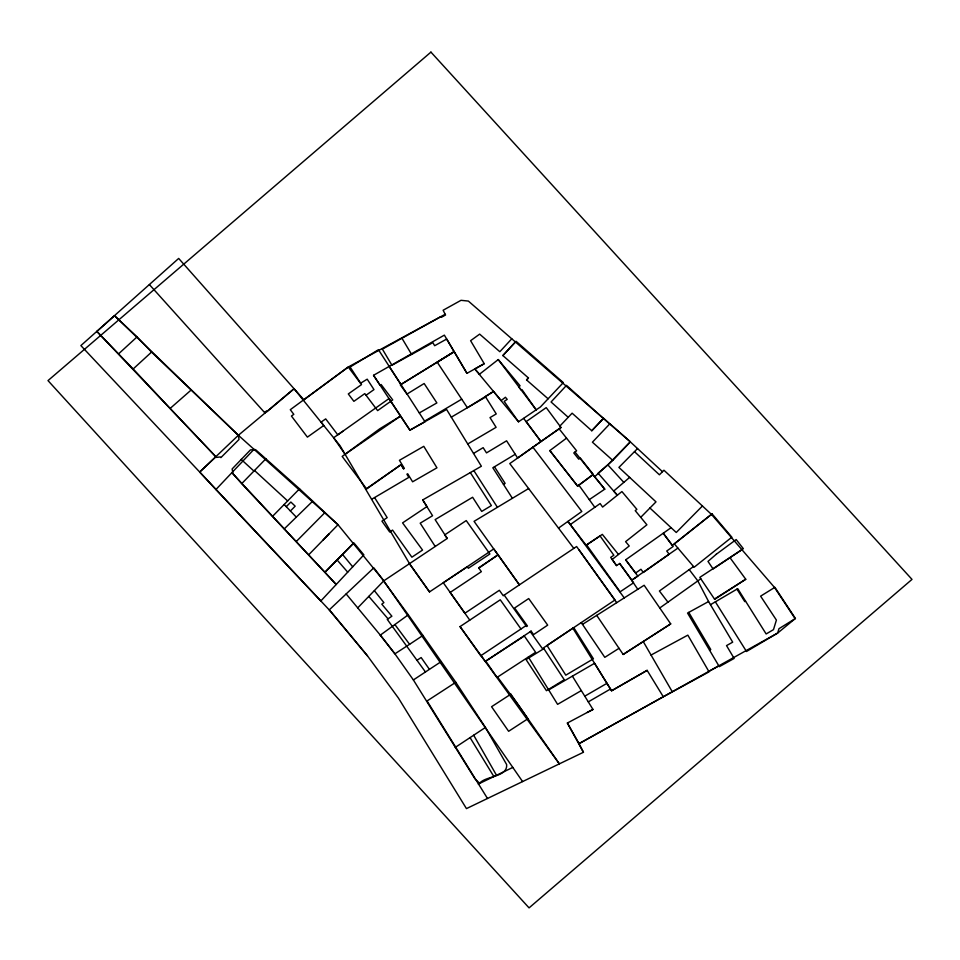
<?xml version="1.0" encoding="UTF-8"?>
<svg xmlns="http://www.w3.org/2000/svg" width="960" height="960" viewBox="0 0 960 960"><rect width="100%" height="100%" fill="white"/><g stroke="black" fill="none" stroke-linecap="round" stroke-linejoin="round"><path stroke-width="1.44" d="M511.776 338.796L499.836 351.72L479.652 334.128L470.604 340.692L484.236 363.708L466.956 373.32L446.688 339.048L434.664 345.72L432.828 342.636L411.636 354.456L401.964 338.268M548.112 398.796L526.572 379.956L528.432 377.94L502.872 355.548L515.412 341.952M502.872 355.548L516.108 341.316L563.316 382.608L540.432 406.956L518.508 421.8L493.536 391.476L467.388 407.724L437.22 362.196L454.14 351.648L444.36 335.136L373.548 375.3L380.064 385.296L381.132 384.54L392.724 399.924L377.628 410.616L364.8 393.612L353.88 401.34L348.3 393.948L361.512 384.6L348.252 367.02L303.864 399.792L178.68 258.432L80.88 345.588L331.056 611.844L367.488 655.872L398.4 698.004L466.452 808.608L583.44 752.268L579 743.676L777.648 633.072L795.144 618.684L774.576 587.52L711.456 514.38L663.936 470.22L659.412 474.804L634.476 451.656M470.34 472.584L491.388 505.584L481.716 511.416L472.62 497.268L435.12 519.612L447.24 538.464L383.772 580.836L357.72 607.884M559.92 426.036L572.112 413.184L591.78 430.752L603.564 418.2L609.744 423.924M526.572 379.956L528.456 377.952M231.876 472.692L336.192 584.508L324.924 572.268L353.856 542.88L363.864 554.844L320.832 600.972L215.904 489.552L254.004 449.316M522.588 781.572L383.772 580.836L338.016 524.724L299.544 488.808L255.528 449.628L250.464 449.88L232.116 468.96L233.1 473.82L241.692 483.66L324.924 572.268L353.292 543.456M591.78 430.752L603.444 418.452L566.496 385.38L551.064 401.988L568.212 417.3M589.284 499.62L604.752 489.168L594.66 476.724L612.756 460.368L630.324 441.876L662.472 471.696M241.932 483.408L265.908 458.76M308.676 554.82L338.016 524.724L238.368 435.276L151.56 352.08L133.152 368.976L96.888 331.44L114.516 315.708L137.064 336.9L151.56 352.08M323.088 540.048L329.016 533.976M272.544 516.336L299.544 488.808M617.328 495.24L598.08 473.184L607.812 464.844L630.348 441.828L609.876 423.78L592.416 442.188L612.756 460.368M286.272 506.7L290.856 502.032L295.176 506.16L290.412 510.996L296.316 517.128M637.56 448.536L618.912 467.412L655.992 501.876L640.74 517.332M702.432 505.992L676.26 532.488L649.932 508.02M296.376 541.416L324.696 512.82M284.316 528.828L312.612 501.252M215.904 489.552L199.692 472.044L238.368 435.276L294.072 388.74L339.972 445.62L409.452 563.556L429.504 591.9L467.292 566.808L468.336 568.284L489.876 553.98L466.236 520.584L444.696 534.888L447.24 538.464M199.692 472.044L215.892 456.768L96.888 331.44M118.668 353.772L137.064 336.9M133.152 368.976L170.124 408.444L190.824 390.3M629.64 477.384L613.692 491.064L617.424 495.156M294.072 388.74L267.012 411.648L266.424 411.024L264.588 412.536M711.456 514.38L672.252 545.388L663.24 533.244L673.188 546.444L666.732 551.016L669.144 554.196L643.344 572.46L640.932 569.268L635.628 573.024L625.668 559.824L671.088 527.688M479.304 374.376L498.24 359.568L520.068 385.8L518.652 386.916L521.304 390.096L521.988 389.64L536.328 410.064L498.24 359.568M604.764 489.18L592.92 474.672L577.62 486.108L549.84 450.588L566.532 438.144M346.152 593.94L380.316 635.136L408.3 614.796L383.58 581.04M693.54 566.532L659.412 591L667.908 602.124M659.76 607.98L700.8 578.796M558.516 528.12L581.82 511.476L532.932 447.228L509.784 463.584L573.816 548.388M366.024 395.232L373.98 389.592L367.2 379.176L360.636 383.196L350.088 367.02L378.444 349.704L425.004 421.776L409.92 430.152L388.992 398.592L333.624 437.76L345.072 454.284L400.548 416.076L379.668 428.844L342.168 456.42L366.624 488.94L401.04 464.652L403.584 468.804L404.364 468.36L399.432 460.308L423.78 446.328L436.944 467.82L412.608 481.8L407.676 473.76L406.908 474.192L408.84 477.36L371.604 499.32M532.932 447.228L561.012 427.5L546.228 407.616L526.164 421.62L540.948 441.492L561.012 427.5M624.24 597.9L567.936 521.388L570.312 524.556L600.144 503.544L602.604 507.072L621.912 491.556L636.876 509.34L635.232 510.648L646.896 524.808L625.596 541.656L629.232 545.976L612.156 559.476L616.548 565.596L619.644 563.472L631.836 580.14L637.836 576.12L625.668 559.824M342.876 431.244L337.776 434.82L325.704 418.896L321.12 422.076L323.736 425.52L307.404 437.124L291.432 416.04L293.808 414.348L290.292 409.704L348.252 367.02L445.176 314.268M365.676 489.264L401.04 464.652L403.572 468.804M677.904 548.112L631.668 580.26L637.788 589.308M730.128 557.88L745.752 579.252L714.672 599.328L699.84 577.368L741.924 549.684M374.364 590.652L383.892 602.604L381.804 604.164L391.884 616.212L387.252 619.38L425.46 671.976M478.824 568.104L498.072 554.808L519.396 584.856L576.6 546.528L616.704 602.676M504.204 595.128L526.62 626.52L527.424 625.98L514.596 608.016L528.696 598.56L547.68 625.14L533.58 634.596L531.12 631.14L530.316 631.68L542.412 648.612L615 599.976L579.048 549.96M409.596 644.316L422.928 635.448L455.796 682.296L485.436 727.452L506.628 764.532C507.876 777.288 485.328 775.848 479.64 783.276L474.984 778.848L413.376 679.944L394.896 653.82L380.316 635.136L394.896 653.82L409.596 644.316L394.884 624.552M525.996 625.632L480.744 655.764L460.044 626.604L500.256 599.808L520.968 628.98M417.12 660.216L421.14 657.54L429.432 669.348L441.228 661.584M455.232 747.42L485.436 727.452M413.376 679.944L429.432 669.348M531.12 631.14L485.256 661.44L481.068 655.548M455.796 682.296L427.056 700.968L487.488 798.48M596.712 615.36L623.184 654.456L670.704 623.892L644.148 585.264L582.492 624.396M623.184 654.456L670.704 623.892M619.02 648.312L604.8 657.348L581.268 622.572M714.492 599.064L745.752 579.252M493.536 391.476L485.364 396.564L496.248 413.928L490.008 417.6L496.104 427.32L467.748 443.976M454.14 351.648L400.968 384.48L388.836 365.964M473.532 453.432L483.144 447.66L486.504 452.892L506.592 440.808L517.644 458.028L540.948 441.492L523.656 418.404M515.244 454.284L492.816 467.772L512.4 498.312M503.46 484.38L505.116 483.384L494.46 466.788M528.624 488.544L474.06 521.352L519.396 584.856L503.256 595.752L499.368 590.28L464.88 613.236L450.144 592.452L481.356 571.668L478.668 567.876L498.072 554.808L493.752 548.94L443.304 582.732L469.764 620.112M424.62 421.152L461.724 399.18M451.308 417.168L485.64 396.996M710.472 604.704L737.736 588.684L766.14 633.96L773.484 629.64L776.4 620.076L760.608 596.16L774.876 587.328L795.444 618.492L778.98 628.68L777.648 633.072L746.496 651.492L715.356 601.836M745.548 601.128L744.768 601.596L736.956 589.14M548.664 689.892L594.564 663.312L611.568 690.792L647.124 670.356L663.312 696.792L709.044 671.832L687.84 635.136L651.048 655.056M581.316 690.6L557.592 704.352L528.36 657.012M584.772 696.18L606.948 683.328M588.3 701.868L610.476 689.016M435.204 546.456L420.204 523.176L432.564 515.724L422.724 499.932L481.38 466.236L446.58 409.452L409.92 430.152L373.548 375.3M647.124 670.356L611.568 690.792L572.88 628.2M419.328 412.92L436.872 402.924L424.152 383.52L406.968 394.08L400.296 384.888L454.224 351.744L466.956 373.32M518.508 421.8L504.168 401.388L507.204 399.384L505.428 397.26L501.144 400.608L474.804 368.964L484.236 363.708M411.588 354.372L391.956 365.268L382.38 349.116L440.928 316.632L441.336 317.328L445.548 314.988L443.124 310.248L461.016 300.312L468.372 301.08L630.348 441.828M709.56 650.184L710.76 649.512L688.764 612.396M708.792 671.412L718.824 665.844M663.312 696.792L579.072 743.628L567.372 723.036L592.968 709.416M708.588 601.536L687.552 613.056L719.316 666.672L734.136 658.44L726.528 645.6L732.684 642.18L708.588 601.536L697.716 580.74L689.22 569.616M587.232 712.476L592.992 709.464L572.388 676.152M478.308 784.068L512.796 767.424M241.176 459.42L253.944 471.072M254.496 470.484L287.652 500.94M114.516 315.708L238.368 435.276L239.016 439.488L220.896 457.596L220.164 456.96L216.492 457.416L170.124 408.444M284.16 504.504L290.412 510.996M607.812 464.844L623.808 482.376M474.804 368.964L479.556 374.184M149.388 284.58L265.008 413.016M337.116 559.98L347.712 572.16M368.808 596.412L388.032 618.84M367.488 655.872L329.232 609.9L373.824 567.84L383.772 580.836M342.54 554.448L352.704 566.808M618.48 554.484L602.34 534.372L586.14 545.22L570.312 524.556M559.104 428.796L576.612 450.828L573.78 452.952L578.724 459.168L580.272 458.004L593.304 474.396L577.62 486.108L549.84 450.588M575.028 452.016L594.66 476.724M497.556 677.064L518.676 705.468L559.356 763.872L460.044 626.604M578.88 485.16L594.804 507.3M619.644 563.472L633.516 582.84L620.112 591.816L586.608 544.896L600.06 535.932L613.848 555.252L610.68 557.376L616.548 565.596M409.356 563.616L429.504 591.9M408.3 614.796L422.928 635.448M473.832 470.58L497.412 507.312M422.76 499.908L426.96 506.58L402.576 522.888L422.544 550.068L411.876 557.196L392.556 530.1L389.688 532.02L381.936 521.136L387.18 517.632L374.568 497.568M470.064 737.616L493.812 776.436M643.284 641.616L672.264 691.752M473.688 735.228L496.44 775.164M567.372 723.036L583.44 752.268M716.22 554.304L707.988 561.408L713.1 568.968L743.352 548.688L736.176 539.556L716.22 554.304M430.932 52.116L48 380.604L529.068 907.884L912 579.396L430.932 52.116M712.056 513.864L674.352 543.924L694.14 567.24L731.844 537.18L712.056 513.864M573.732 627.624L547.032 645.48L565.788 675.168L593.436 658.8L573.732 627.624M524.316 636L485.748 661.116L497.052 677.4L535.62 652.284L524.316 636M510.84 694.176L491.568 706.716L508.632 731.292L527.892 718.752L510.84 694.176M543.876 648.648L526.068 659.592L546.444 690.696L564.264 679.752L543.876 648.648"/></g></svg>
